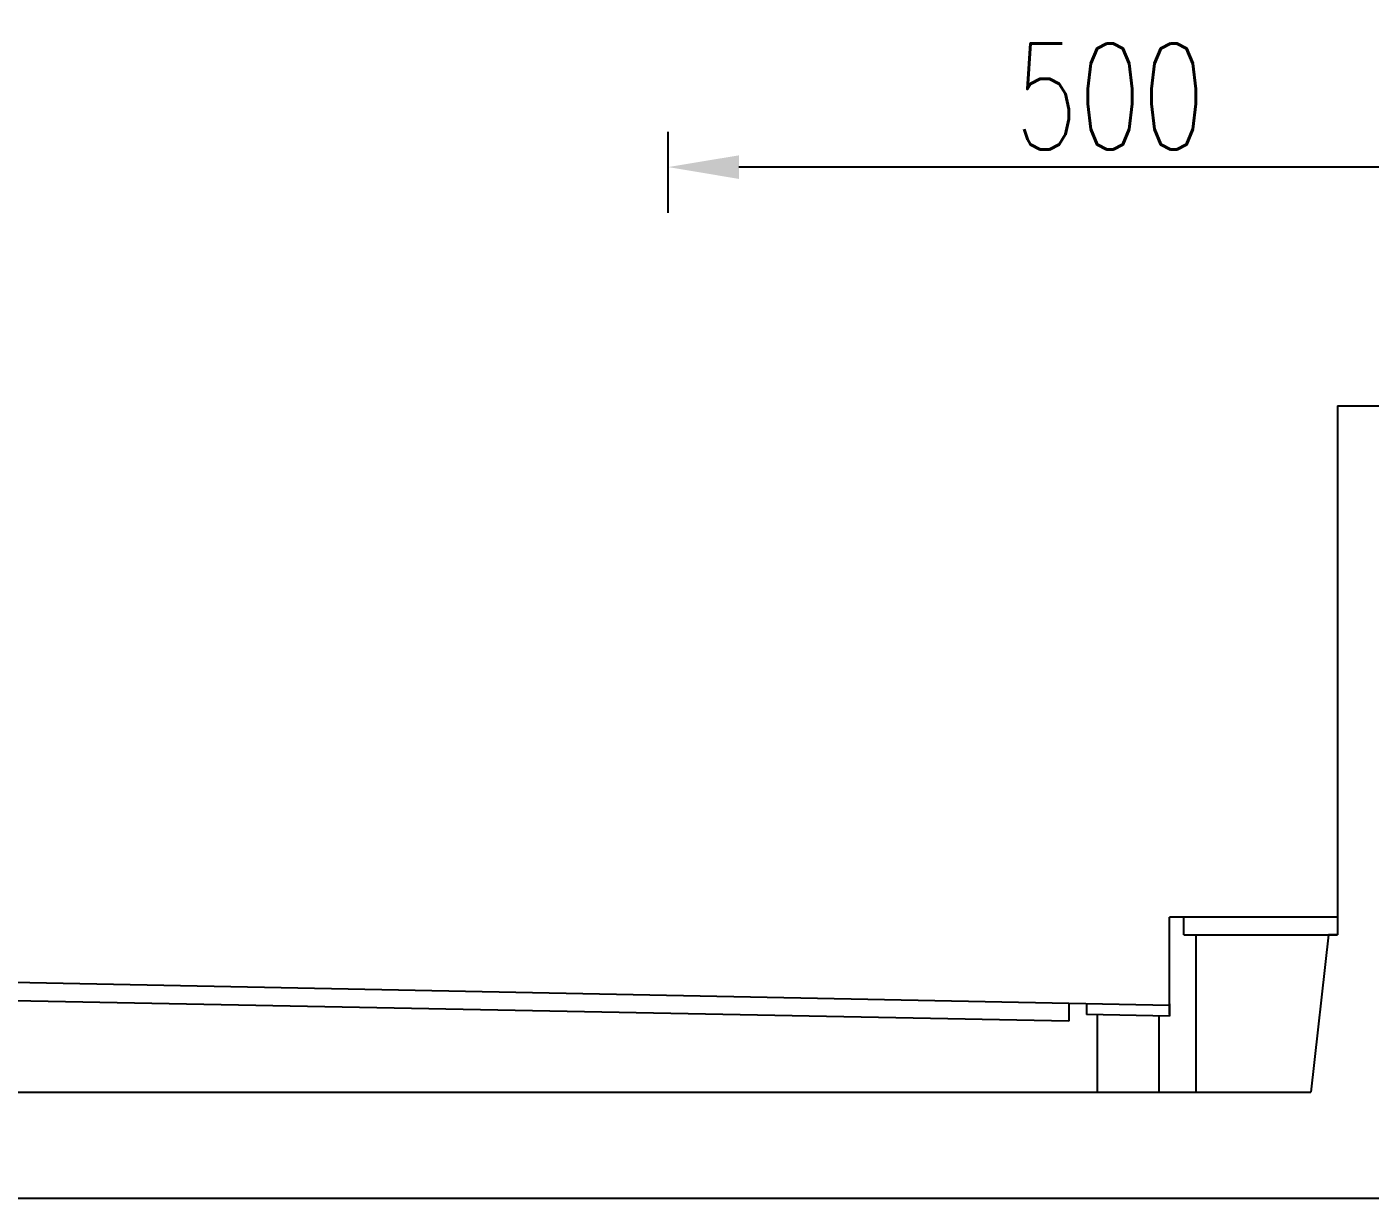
# Model space of a CAD drawing. Extents: x 216 to 1896, y 86 to 483.
# Drawn here: x 1252.45 to 1290.45, y 389.31 to 422.45 of the extents above; entities that cross this region are included whole.
import ezdxf

# ---------------------------------------------------------------- set-up
doc = ezdxf.new("R2010")
doc.units = 0
doc.header["$LTSCALE"] = 5
doc.header["$MEASUREMENT"] = 0
doc.header["$PDMODE"] = 32
doc.header["$PDSIZE"] = 0.3
doc.linetypes.add('RICAD_LTYPE1', pattern=[0])
doc.layers.get('DEFPOINTS').update_dxf_attribs({"linetype": 'RICAD_LTYPE1'})
for name, color, linetype in [('LG', 1, 'CONTINUOUS'), ('尺寸标注', 4, 'CONTINUOUS'), ('次轮廓', 7, 'CONTINUOUS'), ('轮廓线', 1, 'CONTINUOUS')]:
    doc.layers.add(name, color=color, linetype=linetype)
doc.styles.get("Standard").update_dxf_attribs({"font": 'simplex1.shx', "width": 0.7, "bigfont": 'hztxt.shx'})
doc.dimstyles.new('比例1：200', dxfattribs={"dimtxt": 3, "dimasz": 2, "dimexe": 1, "dimexo": 1, "dimgap": 0.5, "dimtad": 1, "dimlfac": 20, "dimzin": 13, "dimdsep": 46, "dimtxsty": 'Standard', "dimcen": -0.09, "dimclrd": 256, "dimclre": 256, "dimclrt": 7, "dimaunit": 1, "dimadec": 0, "dimazin": 0, "dimtfac": 0.0005, "dimtix": 1, "dimtmove": 2, "dimatfit": 3, "dimfxl": 0, "dimtolj": 1, "dimtzin": 13, "dimarcsym": 0})

# ---------------------------------------------------------------- blocks, each defined once
blk = doc.blocks.new('*D152')
at = {"layer": 'DEFPOINTS', "color": 0}
for p in [(1270.594, 418.483), (1270.594, 416.189), (1295.594, 416.189)]:
    blk.add_point(p, dxfattribs=at)
at = {"layer": '尺寸标注', "lineweight": -2}
for p, q in [((1270.594, 417.189), (1270.594, 419.483)), ((1295.594, 417.189), (1295.594, 419.483)), ((1293.594, 418.483), (1272.594, 418.483))]:
    blk.add_line(p, q, dxfattribs=at)
at = {"layer": '尺寸标注'}
for points in [[(1272.594, 418.816), (1272.594, 418.149), (1270.594, 418.483)], [(1293.594, 418.816), (1293.594, 418.149), (1295.594, 418.483)]]:
    blk.add_solid(points, dxfattribs=at)
at = {"layer": '尺寸标注', "color": 7, "insert": (1283.094, 420.483), "char_height": 3, "attachment_point": 5}
blk.add_mtext('\\A1;500', dxfattribs=at)

msp = doc.modelspace()

# ---------------------------------------------------------------- linework, layer by layer
at = {"layer": 'LG'}
msp.add_line((1289.52712, 396.75928), (1289.27712, 396.75928), dxfattribs=at)
at = {"layer": '次轮廓'}
for p, q in [((1289.52712, 397.25928), (1284.77712, 397.25928)), ((1284.77712, 394.50628), (1284.77712, 397.25928)), ((1285.17712, 396.75928), (1285.17712, 397.25928)), ((1285.17712, 396.75928), (1289.52712, 396.75928)), ((1285.52712, 392.30928), (1285.52712, 396.75928)), ((1284.77712, 394.7598), (1226.01722, 395.92443)), ((1281.92712, 394.31628), (1221.03208, 395.49846)), ((1281.92712, 394.81628), (1281.92712, 394.31628)), ((1282.42712, 394.80637), (1282.42712, 394.50631)), ((1284.77712, 394.45931), (1282.42712, 394.50631)), ((1282.72712, 394.50031), (1282.72712, 392.30919)), ((1284.47712, 394.46531), (1284.47712, 392.30919)), ((1284.77712, 394.80628), (1284.77712, 394.45931))]:
    msp.add_line(p, q, dxfattribs=at)
at = {"layer": '轮廓线'}
for p, q in [((1289.52712, 411.72969), (1289.52712, 396.75928)), ((1289.52712, 411.72969), (1291.77712, 411.72969)), ((1289.27712, 396.75928), (1288.77712, 392.30928)), ((1289.52712, 396.75928), (1289.27712, 396.75928)), ((1153.27712, 392.30928), (1288.77712, 392.30928)), ((1145.27712, 389.30928), (1296.77712, 389.30928))]:
    msp.add_line(p, q, dxfattribs=at)

# ---------------------------------------------------------------- dimensions: what is measured, and where the dimension line sits
at = {"layer": '尺寸标注'}
dim = msp.add_linear_dim(base=(1270.59447, 418.48251), p1=(1295.59447, 416.18938), p2=(1270.59447, 416.18938), dimstyle='比例1：200', dxfattribs=at)
dim.commit()
dim.dimension.update_dxf_attribs({"geometry": '*D152', "text_midpoint": (1283.09447, 420.48251)})

doc.saveas('drawing.dxf')
